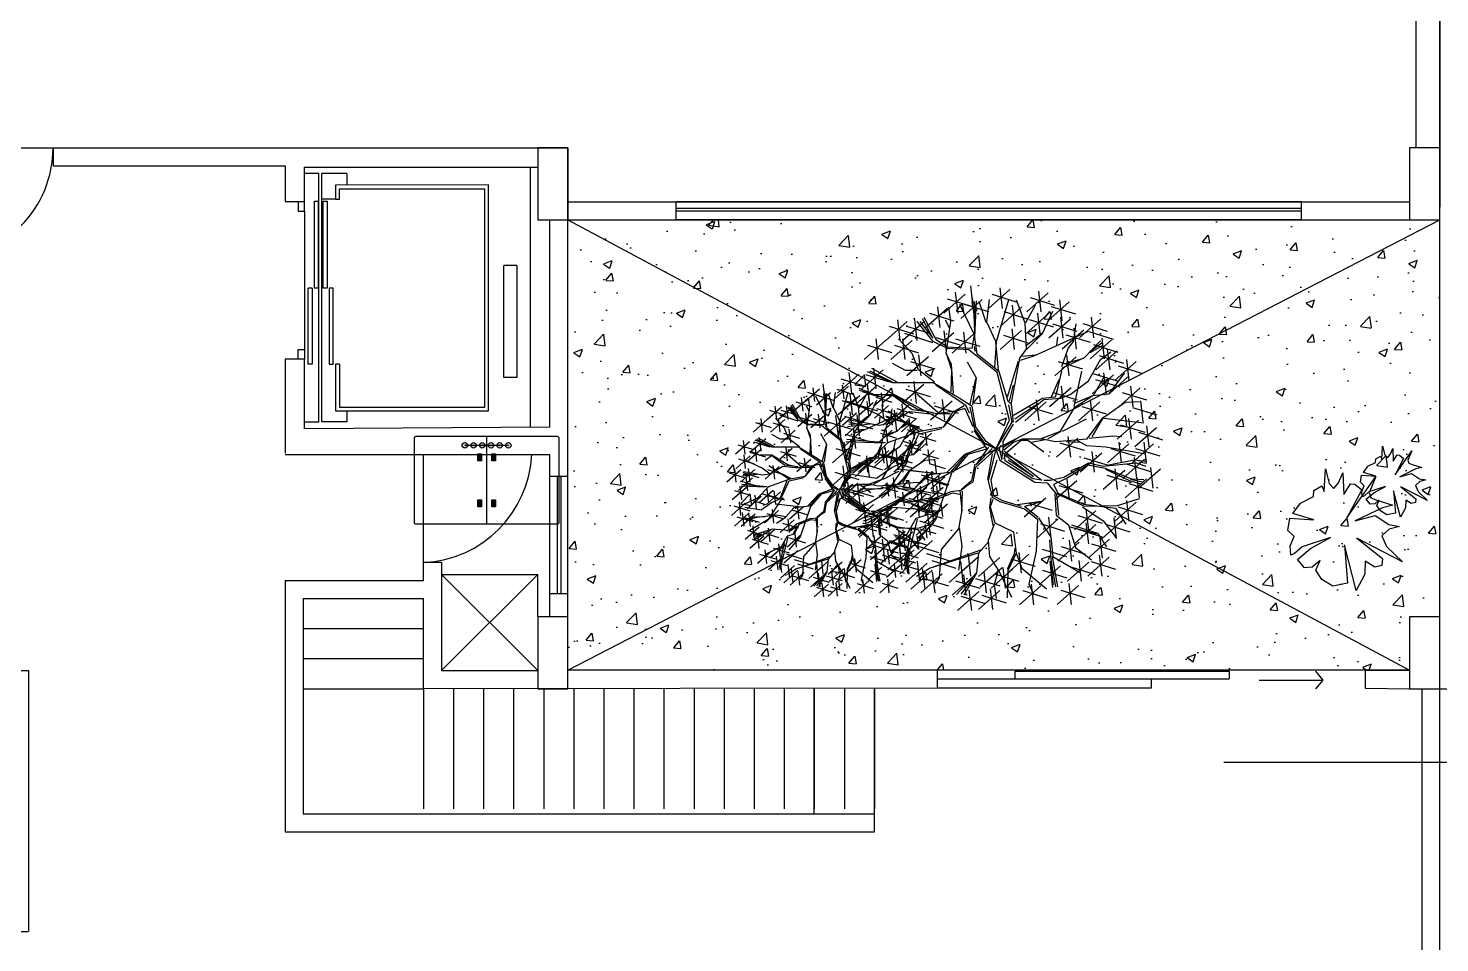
# Model space of a CAD drawing. Header units: metres. Extents: x -525 to 413, y -37 to 272.
# Drawn here: x 45.15 to 56.89, y 57.36 to 64.96 of the extents above; entities that cross this region are included whole.
import ezdxf

# ---------------------------------------------------------------- set-up
doc = ezdxf.new("R2010")
doc.units = ezdxf.units.M
doc.header["$MEASUREMENT"] = 0
doc.linetypes.add('ACAD_ISO02W100', pattern=[15, 12, -3])
doc.linetypes.add('DASHED', pattern=[70, 50, -20])
doc.layers.get('0').update_dxf_attribs({"color": 254})
for name, color, linetype in [('arbolesss', 254, 'Continuous'), ('ascensor', 254, 'Continuous'), ('COLUMNA', 254, 'Continuous'), ('ducto de basura', 254, 'Continuous'), ('escalera', 254, 'DASHED'), ('ICT_EXTERNA', 3, 'Continuous'), ('L.COLUMNA', 254, 'Continuous'), ('NOFIJO', 254, 'Continuous'), ('PUERTAS', 254, 'Continuous')]:
    doc.layers.add(name, color=color, linetype=linetype)
doc.layers.add('ventanas', color=254, linetype='Continuous', lineweight=30)

# ---------------------------------------------------------------- blocks, each defined once
blk = doc.blocks.new('ARPLS027')
at = {"linetype": 'ByBlock'}
for p, q in [((-0.1103, 0.5216), (-0.1814, 0.4583)), ((-0.1431, 0.5275), (-0.1351, 0.4583)), ((-0.0928, 0.5485), (-0.0849, 0.4792)), ((0.0381, 0.5362), (-0.0331, 0.473)), ((-0.0216, 0.5208), (0.059, 0.4959)), ((0.0053, 0.5422), (0.0132, 0.473)), ((0.166, 0.5252), (0.0948, 0.4619)), ((0.1331, 0.5311), (0.1411, 0.4619)), ((-0.1694, 0.473), (-0.2406, 0.4098)), ((-0.2023, 0.479), (-0.1943, 0.4098)), ((-0.17, 0.5061), (-0.0894, 0.4812)), ((-0.1582, 0.4305), (-0.1648, 0.478)), ((-0.0807, 0.3877), (-0.1282, 0.4864)), ((-0.054, 0.5034), (-0.1251, 0.4401)), ((-0.1137, 0.4879), (-0.0331, 0.463)), ((-0.0807, 0.4542), (-0.0873, 0.497)), ((-0.0868, 0.5093), (-0.0788, 0.4401)), ((-0.0807, 0.497), (-0.0767, 0.4564)), ((-0.0785, 0.3767), (-0.0723, 0.4992)), ((-0.0401, 0.4264), (-0.0635, 0.497)), ((-0.0379, 0.4283), (-0.0291, 0.5036)), ((-0.0057, 0.3639), (0.0352, 0.5036)), ((0.0784, 0.4785), (0.0073, 0.4152)), ((0.0456, 0.4844), (0.0535, 0.4152)), ((0.0889, 0.4242), (0.0608, 0.5014)), ((0.0911, 0.4264), (0.1233, 0.4842)), ((0.1062, 0.5097), (0.1869, 0.4848)), ((0.2357, 0.4959), (0.1645, 0.4327)), ((0.176, 0.4805), (0.2566, 0.4556)), ((0.2029, 0.5019), (0.2108, 0.4327)), ((-0.3029, 0.4298), (-0.3741, 0.3666)), ((-0.3358, 0.4358), (-0.3278, 0.3666)), ((-0.2461, 0.4307), (-0.3173, 0.3674)), ((-0.2789, 0.4366), (-0.271, 0.3674)), ((-0.2163, 0.3639), (-0.2697, 0.4305)), ((-0.2613, 0.4305), (-0.2182, 0.3749)), ((-0.2182, 0.3749), (-0.2525, 0.4392)), ((-0.2054, 0.3683), (-0.2463, 0.4436)), ((-0.2292, 0.4576), (-0.1485, 0.4327)), ((-0.1626, 0.4093), (-0.1754, 0.4349)), ((-0.1732, 0.3251), (-0.1582, 0.4305)), ((-0.0785, 0.3939), (-0.0807, 0.4542)), ((-0.0079, 0.3639), (-0.0379, 0.4283)), ((0.0187, 0.463), (0.0993, 0.4381)), ((0.0933, 0.3383), (0.0889, 0.4242)), ((0.1629, 0.4523), (0.0917, 0.3891)), ((0.1031, 0.4369), (0.1838, 0.412)), ((0.13, 0.4583), (0.138, 0.3891)), ((0.1467, 0.3899), (0.1811, 0.4648)), ((0.2397, 0.4381), (0.1685, 0.3749)), ((0.18, 0.4227), (0.2606, 0.3978)), ((0.2069, 0.4441), (0.2148, 0.3749)), ((0.3412, 0.4388), (0.27, 0.3756)), ((0.2815, 0.4234), (0.3621, 0.3985)), ((0.3083, 0.4448), (0.3163, 0.3756)), ((-0.3627, 0.4144), (-0.282, 0.3895)), ((-0.2182, 0.3595), (-0.3106, 0.3899)), ((-0.3058, 0.4152), (-0.2252, 0.3903)), ((-0.1485, 0.3929), (-0.2197, 0.3296)), ((-0.2083, 0.3774), (-0.1276, 0.3525)), ((-0.1814, 0.3988), (-0.1734, 0.3296)), ((-0.0828, 0.3883), (-0.154, 0.3251)), ((-0.1157, 0.3943), (-0.1077, 0.3251)), ((-0.0873, 0.3405), (-0.0785, 0.3939)), ((-0.0701, 0.3211), (-0.0785, 0.3767)), ((0.0772, 0.4), (0.0061, 0.3368)), ((0.0175, 0.3846), (0.0981, 0.3597)), ((0.0444, 0.406), (0.0524, 0.3368)), ((0.0933, 0.3511), (0.1467, 0.3921)), ((0.0952, 0.3383), (0.1467, 0.3899)), ((0.192, 0.3489), (0.2995, 0.3983)), ((0.1942, 0.3511), (0.1983, 0.3789)), ((0.284, 0.4018), (0.2128, 0.3385)), ((0.2243, 0.3863), (0.3049, 0.3615)), ((0.2498, 0.3639), (0.2586, 0.4221)), ((0.2512, 0.4078), (0.2591, 0.3385)), ((0.3009, 0.3965), (0.3815, 0.3716)), ((-0.375, 0.3669), (-0.4462, 0.3037)), ((-0.4347, 0.3515), (-0.3541, 0.3266)), ((-0.4079, 0.3729), (-0.3999, 0.3037)), ((-0.2861, 0.3666), (-0.3573, 0.3034)), ((-0.3458, 0.3512), (-0.2652, 0.3263)), ((-0.2869, 0.3233), (-0.3322, 0.3727)), ((-0.3189, 0.3726), (-0.311, 0.3034)), ((-0.1688, 0.3405), (-0.2163, 0.3639)), ((-0.1688, 0.3445), (-0.2054, 0.3683)), ((-0.1304, 0.3423), (-0.1688, 0.3445)), ((-0.0979, 0.3361), (-0.1688, 0.3405)), ((-0.1426, 0.3729), (-0.0619, 0.348)), ((-0.0873, 0.3405), (-0.1304, 0.3423)), ((-0.0036, 0.2608), (-0.0979, 0.3361)), ((-0.0807, 0.3467), (-0.0785, 0.3317)), ((-0.012, 0.2758), (-0.0057, 0.3617)), ((0.0008, 0.2673), (-0.0079, 0.3639)), ((0.0718, 0.3079), (0.0933, 0.3383)), ((0.1211, 0.3167), (0.192, 0.3489)), ((0.2114, 0.2801), (0.2326, 0.3405)), ((0.2326, 0.3405), (0.2498, 0.3639)), ((0.2864, 0.3101), (0.3401, 0.3661)), ((0.3766, 0.3689), (0.3054, 0.3057)), ((0.3057, 0.3317), (0.3445, 0.3595)), ((0.3057, 0.3273), (0.3489, 0.3511)), ((0.3169, 0.3535), (0.3975, 0.3286)), ((0.3952, 0.3323), (0.3241, 0.2691)), ((0.3401, 0.3039), (0.3745, 0.3295)), ((0.3437, 0.3749), (0.3517, 0.3057)), ((0.3624, 0.3383), (0.3704, 0.2691)), ((-0.3085, 0.2673), (-0.3516, 0.2908)), ((-0.2327, 0.3132), (-0.3038, 0.2499)), ((-0.2924, 0.2977), (-0.2117, 0.2728)), ((-0.2657, 0.2695), (-0.2869, 0.3233)), ((-0.2655, 0.3191), (-0.2575, 0.2499)), ((-0.156, 0.2867), (-0.1732, 0.3251)), ((-0.1732, 0.3251), (-0.156, 0.2695)), ((-0.1494, 0.192), (-0.156, 0.2867)), ((-0.0723, 0.2414), (-0.1023, 0.2951)), ((0.003, 0.263), (-0.0701, 0.3211)), ((0.0308, 0.1792), (0.0674, 0.2995)), ((0.0436, 0.1598), (0.0718, 0.3079)), ((0.074, 0.3017), (0.1211, 0.3167)), ((0.0802, 0.3145), (0.1233, 0.3189)), ((0.2591, 0.3132), (0.1879, 0.2499)), ((0.1994, 0.2977), (0.28, 0.2728)), ((0.2136, 0.2758), (0.2864, 0.3101)), ((0.2176, 0.2889), (0.2842, 0.3079)), ((0.2263, 0.3191), (0.2342, 0.2499)), ((0.2995, 0.233), (0.3401, 0.3039)), ((0.3355, 0.3169), (0.4162, 0.292)), ((0.4587, 0.2977), (0.3875, 0.2345)), ((0.399, 0.2823), (0.4796, 0.2574)), ((0.4259, 0.3037), (0.4338, 0.2345)), ((-0.4639, 0.255), (-0.5351, 0.1917)), ((-0.5237, 0.2395), (-0.443, 0.2146)), ((-0.4968, 0.2609), (-0.4888, 0.1917)), ((-0.3825, 0.2693), (-0.4536, 0.2061)), ((-0.4422, 0.2539), (-0.3616, 0.229)), ((-0.3516, 0.2264), (-0.4353, 0.263)), ((-0.3516, 0.2286), (-0.4265, 0.2652)), ((-0.3366, 0.2286), (-0.4203, 0.2736)), ((-0.4153, 0.2753), (-0.4074, 0.2061)), ((-0.2697, 0.2673), (-0.3085, 0.2673)), ((-0.2119, 0.2286), (-0.2657, 0.2695)), ((-0.156, 0.2695), (-0.1582, 0.1964)), ((-0.0939, 0.1554), (-0.0745, 0.2392)), ((-0.0851, 0.1532), (-0.0723, 0.2414)), ((0.0374, 0.1017), (-0.0036, 0.2608)), ((0.033, 0.1642), (0.003, 0.263)), ((0.1771, 0.1792), (0.2026, 0.2374)), ((0.1983, 0.207), (0.2136, 0.2758)), ((0.2523, 0.147), (0.2781, 0.2653)), ((0.383, 0.2531), (0.3118, 0.1899)), ((0.3146, 0.2577), (0.3952, 0.2328)), ((0.3168, 0.1836), (0.3533, 0.2481)), ((0.3233, 0.2377), (0.4039, 0.2128)), ((0.3501, 0.2591), (0.3581, 0.1899)), ((0.3683, 0.1901), (0.4198, 0.2588)), ((0.3683, 0.1901), (0.4307, 0.2459)), ((-0.494, 0.1887), (-0.486, 0.1195)), ((-0.4036, 0.2177), (-0.4748, 0.1545)), ((-0.4633, 0.2023), (-0.3827, 0.1774)), ((-0.4115, 0.1858), (-0.4631, 0.207)), ((-0.4365, 0.2237), (-0.4285, 0.1545)), ((-0.2163, 0.2264), (-0.3516, 0.2264)), ((-0.2481, 0.221), (-0.3193, 0.1578)), ((-0.3078, 0.2056), (-0.2272, 0.1807)), ((-0.2809, 0.227), (-0.273, 0.1578)), ((-0.201, 0.1276), (-0.2719, 0.1898)), ((-0.1304, 0.1748), (-0.2163, 0.2264)), ((-0.1066, 0.1492), (-0.2075, 0.218)), ((0.0374, 0.1664), (0.0502, 0.218)), ((0.2417, 0.2096), (0.1705, 0.1463)), ((0.182, 0.1941), (0.2626, 0.1692)), ((0.1898, 0.1792), (0.1983, 0.207)), ((0.2088, 0.2156), (0.2168, 0.1463)), ((0.2392, 0.1876), (0.2995, 0.233)), ((0.3147, 0.1836), (0.3683, 0.1901)), ((0.4722, 0.2096), (0.401, 0.1463)), ((0.4124, 0.1941), (0.4931, 0.1692)), ((0.4393, 0.2156), (0.4473, 0.1463)), ((-0.4611, 0.1827), (-0.5323, 0.1195)), ((-0.5208, 0.1673), (-0.4402, 0.1424)), ((-0.4007, 0.1213), (-0.4802, 0.1579)), ((-0.3516, 0.1858), (-0.4115, 0.1858)), ((-0.3534, 0.1836), (-0.3856, 0.16)), ((-0.2697, 0.1382), (-0.3516, 0.1858)), ((-0.2868, 0.1363), (-0.3513, 0.1836)), ((-0.154, 0.1653), (-0.2252, 0.102)), ((-0.2137, 0.1498), (-0.1331, 0.1249)), ((-0.1869, 0.1712), (-0.1789, 0.102)), ((-0.1132, 0.1492), (-0.1432, 0.132)), ((-0.0873, 0.147), (-0.1304, 0.1748)), ((-0.0957, 0.1254), (-0.1066, 0.1492)), ((-0.0785, 0.0717), (-0.0939, 0.1448)), ((-0.0745, 0.0783), (-0.0873, 0.147)), ((0.0436, 0.1554), (0.033, 0.1642)), ((0.0458, 0.0955), (0.0352, 0.1532)), ((0.0502, 0.0955), (0.0436, 0.1554)), ((0.0502, 0.1189), (0.1467, 0.1748)), ((0.0546, 0.1061), (0.1317, 0.1576)), ((0.0568, 0.0955), (0.1511, 0.1704)), ((0.1591, 0.1633), (0.0879, 0.1)), ((0.0993, 0.1478), (0.18, 0.1229)), ((0.1262, 0.1692), (0.1342, 0.1)), ((0.1467, 0.1748), (0.1898, 0.1792)), ((0.1511, 0.1704), (0.207, 0.1748)), ((0.207, 0.1748), (0.2392, 0.1876)), ((0.2072, 0.0654), (0.2545, 0.1449)), ((0.2545, 0.1449), (0.3147, 0.1836)), ((0.2566, 0.16), (0.3168, 0.1857)), ((0.3378, 0.1633), (0.2666, 0.1)), ((0.278, 0.1478), (0.3587, 0.1229)), ((0.3049, 0.1692), (0.3129, 0.1)), ((0.3468, 0.1084), (0.4221, 0.1621)), ((0.4221, 0.1621), (0.4692, 0.1642)), ((0.4462, 0.1444), (0.5268, 0.1195)), ((0.4731, 0.1658), (0.481, 0.0966)), ((-0.5082, 0.1122), (-0.5794, 0.0489)), ((-0.5679, 0.0967), (-0.4873, 0.0718)), ((-0.541, 0.1181), (-0.5331, 0.0489)), ((-0.4382, 0.1135), (-0.5094, 0.0502)), ((-0.4979, 0.098), (-0.4173, 0.0731)), ((-0.3965, 0.0848), (-0.4953, 0.102)), ((-0.4711, 0.1195), (-0.4631, 0.0502)), ((-0.3599, 0.0911), (-0.4007, 0.1213)), ((-0.3133, 0.1289), (-0.3845, 0.0657)), ((-0.373, 0.1135), (-0.2924, 0.0886)), ((-0.2611, 0.0632), (-0.3664, 0.132)), ((-0.2954, 0.1298), (-0.362, 0.0911)), ((-0.3461, 0.1349), (-0.3382, 0.0657)), ((-0.216, 0.1213), (-0.2954, 0.1298)), ((-0.2203, 0.1277), (-0.2868, 0.1363)), ((-0.2054, 0.1232), (-0.2697, 0.1382)), ((-0.1602, 0.1234), (-0.2096, 0.1234)), ((-0.1432, 0.132), (-0.2054, 0.1232)), ((-0.1388, 0.132), (-0.1838, 0.0783)), ((-0.1516, 0.1298), (-0.1838, 0.0783)), ((-0.111, 0.1404), (-0.1388, 0.132)), ((-0.111, 0.1404), (-0.0851, 0.0805)), ((-0.0082, 0.0053), (0.0374, 0.1017)), ((-0.0082, 0.0053), (0.0458, 0.0955)), ((0.2136, 0.0654), (0.2932, 0.1062)), ((0.2953, 0.0396), (0.3468, 0.1084)), ((0.3124, 0.0461), (0.3511, 0.1127)), ((0.3511, 0.1084), (0.4843, 0.0934)), ((0.4662, 0.102), (0.395, 0.0388)), ((0.4333, 0.108), (0.4413, 0.0388)), ((-0.4497, 0.0711), (-0.5208, 0.0079)), ((-0.5094, 0.0557), (-0.4288, 0.0308)), ((-0.4265, 0.089), (-0.5017, 0.0804)), ((-0.4974, 0.089), (-0.4545, 0.0911)), ((-0.4825, 0.0771), (-0.4746, 0.0079)), ((-0.362, 0.0911), (-0.3965, 0.0848)), ((-0.2657, 0.0633), (-0.3688, 0.0267)), ((-0.2761, 0.0568), (-0.3105, -0.0356)), ((-0.2654, 0.0547), (-0.3063, -0.0335)), ((-0.3019, 0.0934), (-0.2525, 0.0676)), ((-0.1838, 0.0783), (-0.2657, 0.0633)), ((-0.2632, 0.0568), (-0.188, 0.074)), ((-0.0377, 0.0074), (-0.0807, 0.0676)), ((-0.0423, 0.0223), (-0.0785, 0.0717)), ((-0.0401, 0.0311), (-0.0745, 0.0783)), ((0.0158, 0.0311), (0.0502, 0.0889)), ((0.1406, 0.0396), (0.2072, 0.0654)), ((0.1642, 0.0396), (0.2094, 0.0654)), ((0.2317, 0.0482), (0.2397, -0.021)), ((0.3017, 0.0417), (0.3813, 0.0504)), ((0.3813, 0.0504), (0.4112, 0.0482)), ((0.4064, 0.0866), (0.4871, 0.0617)), ((0.5255, 0.0771), (0.4544, 0.0138)), ((0.4658, 0.0616), (0.5465, 0.0367)), ((0.4927, 0.083), (0.5007, 0.0138)), ((-0.4805, 0.0233), (-0.5517, -0.0399)), ((-0.5403, 0.0079), (-0.4596, -0.017)), ((-0.5134, 0.0293), (-0.5054, -0.0399)), ((-0.506, 0.031), (-0.3814, 0.0268)), ((-0.3749, 0.0268), (-0.5039, 0.0375)), ((-0.3688, 0.0267), (-0.4225, -0.0293)), ((-0.3441, 0.0079), (-0.4153, -0.0553)), ((-0.377, 0.0139), (-0.369, -0.0553)), ((-0.3407, 0.0059), (-0.3327, -0.0633)), ((-0.0463, 0.0138), (-0.1129, -0.0119)), ((-0.0398, 0.0052), (-0.1108, -0.0141)), ((-0.0082, 0.0053), (-0.0763, -0.0549)), ((-0.0742, -0.0463), (-0.0313, 0.0117)), ((-0.0206, 0.0074), (-0.0742, -0.0463)), ((-0.0057, 0.0051), (-0.0423, 0.0223)), ((-0.0057, 0.0051), (-0.0401, 0.0311)), ((-0.0082, 0.0053), (-0.0334, -0.1001)), ((-0.0082, 0.0053), (0.0052, -0.0315)), ((0.0074, 0.0179), (0.003, 0.0051)), ((0.003, 0.0051), (0.0114, -0.0293)), ((0.0114, -0.0293), (0.0158, 0.0051)), ((0.0158, 0.0051), (0.0158, 0.0311)), ((0.016, 0.0117), (0.059, 0.0396)), ((0.0181, 0.0031), (0.0504, 0.0289)), ((0.0267, -0.0055), (0.0761, 0.0354)), ((0.0504, 0.0289), (0.0805, 0.0396)), ((0.0761, 0.0354), (0.0977, 0.0354)), ((0.0805, 0.0396), (0.1471, 0.0396)), ((0.0977, 0.0354), (0.1513, -0.0034)), ((0.1105, 0.0289), (0.1556, 0.0375)), ((0.1471, 0.0396), (0.19, 0.031)), ((0.19, 0.031), (0.2953, 0.0396)), ((0.2646, 0.0423), (0.1934, -0.021)), ((0.2049, 0.0268), (0.2855, 0.0019)), ((0.2266, 0.031), (0.2716, 0.0289)), ((0.2609, 0.0354), (0.2932, 0.0182)), ((0.2932, 0.0182), (0.3576, 0.0138)), ((0.3576, 0.0138), (0.4908, -0.0098)), ((0.4338, 0.0233), (0.3626, -0.0399)), ((0.3741, 0.0079), (0.4547, -0.017)), ((0.401, 0.0293), (0.4089, -0.0399)), ((0.5164, 0.0233), (0.4453, -0.0399)), ((0.4567, 0.0079), (0.5374, -0.017)), ((0.4836, 0.0293), (0.4916, -0.0399)), ((-0.4225, -0.0293), (-0.5018, -0.068)), ((-0.405, -0.0229), (-0.4762, -0.0862)), ((-0.4647, -0.0384), (-0.3841, -0.0632)), ((-0.4379, -0.0169), (-0.4299, -0.0862)), ((-0.4039, -0.0075), (-0.3232, -0.0324)), ((-0.3078, -0.0001), (-0.379, -0.0633)), ((-0.304, -0.0377), (-0.3707, -0.1388)), ((-0.3675, -0.0155), (-0.2869, -0.0404)), ((-0.3063, -0.0335), (-0.3534, -0.0549)), ((-0.1129, -0.0119), (-0.1709, -0.0721)), ((-0.1108, -0.0141), (-0.1602, -0.0721)), ((-0.1516, -0.0721), (-0.0999, -0.0119)), ((-0.0785, -0.0442), (-0.0892, -0.1001)), ((-0.0206, -0.0098), (-0.0355, -0.0957)), ((-0.0055, -0.0312), (-0.0248, -0.098)), ((0.0052, -0.0315), (0.1211, -0.1046)), ((0.0202, -0.0015), (0.1449, -0.098)), ((0.0224, -0.0337), (0.0202, -0.0121)), ((0.0202, -0.0121), (0.1167, -0.0852)), ((0.1145, -0.0936), (0.0224, -0.0337)), ((0.1167, -0.0852), (0.033, -0.0315)), ((0.2176, -0.0874), (0.2995, -0.0399)), ((0.2286, -0.0896), (0.2973, -0.0465)), ((0.3439, -0.0077), (0.2727, -0.0709)), ((0.2841, -0.0231), (0.3648, -0.048)), ((0.2973, -0.0465), (0.3551, -0.0571)), ((0.2995, -0.0399), (0.3489, -0.0508)), ((0.311, -0.0017), (0.319, -0.0709)), ((0.3489, -0.0508), (0.4582, -0.0399)), ((0.452, -0.0315), (0.3617, -0.0487)), ((0.4848, -0.0283), (0.4136, -0.0915)), ((0.425, -0.0437), (0.5057, -0.0686)), ((0.4519, -0.0223), (0.4599, -0.0915)), ((0.4926, -0.0358), (0.452, -0.0315)), ((0.4582, -0.0399), (0.4907, -0.0508)), ((0.4926, -0.0421), (0.467, -0.038)), ((-0.4845, -0.0553), (-0.5557, -0.1186)), ((-0.5442, -0.0708), (-0.4636, -0.0957)), ((-0.5174, -0.0494), (-0.5094, -0.1186)), ((-0.4051, -0.0915), (-0.4888, -0.0785)), ((-0.3534, -0.0549), (-0.4051, -0.0915)), ((-0.3501, -0.0882), (-0.3422, -0.1574)), ((-0.2031, -0.0764), (-0.3299, -0.0614)), ((-0.2396, -0.0807), (-0.2804, -0.1259)), ((-0.1903, -0.0747), (-0.2615, -0.138)), ((-0.2501, -0.0902), (-0.1694, -0.1151)), ((-0.1602, -0.0721), (-0.2396, -0.0807)), ((-0.2232, -0.0688), (-0.2152, -0.138)), ((-0.1558, -0.0743), (-0.2075, -0.2268)), ((-0.0763, -0.0549), (-0.0849, -0.1043)), ((0.1449, -0.098), (0.1145, -0.0936)), ((0.1727, -0.098), (0.2176, -0.0874)), ((0.1855, -0.1108), (0.2286, -0.0896)), ((0.2278, -0.0937), (0.2357, -0.1629)), ((0.4204, -0.0653), (0.3492, -0.1285)), ((0.3551, -0.0571), (0.4432, -0.0936)), ((0.437, -0.1002), (0.3573, -0.0615)), ((0.3607, -0.0807), (0.4413, -0.1056)), ((0.3875, -0.0593), (0.3955, -0.1285)), ((0.4933, -0.0933), (0.4221, -0.1565)), ((0.4432, -0.0936), (0.4841, -0.0958)), ((0.4604, -0.0873), (0.4684, -0.1565)), ((0.539, -0.0611), (0.4678, -0.1244)), ((0.5062, -0.0551), (0.5141, -0.1244)), ((-0.4691, -0.1099), (-0.5402, -0.1732)), ((-0.5288, -0.1254), (-0.4482, -0.1503)), ((-0.4362, -0.1119), (-0.5074, -0.1752)), ((-0.5019, -0.104), (-0.4939, -0.1732)), ((-0.4959, -0.1274), (-0.4153, -0.1523)), ((-0.4501, -0.1302), (-0.4867, -0.1388)), ((-0.4287, -0.1302), (-0.4823, -0.1451)), ((-0.4691, -0.106), (-0.4611, -0.1752)), ((-0.3707, -0.1388), (-0.463, -0.1946)), ((-0.3856, -0.1259), (-0.4609, -0.128)), ((-0.3277, -0.1173), (-0.4287, -0.1302)), ((-0.3173, -0.0942), (-0.3884, -0.1574)), ((-0.377, -0.1096), (-0.2964, -0.1345)), ((-0.2804, -0.1259), (-0.3277, -0.1173)), ((-0.2783, -0.128), (-0.3277, -0.1602)), ((-0.2707, -0.1361), (-0.2628, -0.2053)), ((-0.1579, -0.1366), (-0.2224, -0.1623)), ((-0.1236, -0.1323), (-0.1579, -0.1366)), ((-0.1279, -0.1323), (-0.1215, -0.1968)), ((-0.0892, -0.1001), (-0.1236, -0.1302)), ((-0.0999, -0.1129), (-0.1236, -0.1323)), ((-0.1215, -0.2054), (-0.1194, -0.1344)), ((-0.0849, -0.1043), (-0.0999, -0.1129)), ((-0.0334, -0.1001), (-0.0206, -0.1537)), ((-0.0248, -0.098), (-0.0162, -0.1495)), ((0.1211, -0.1046), (0.1621, -0.1068)), ((0.1511, -0.098), (0.1727, -0.098)), ((0.1621, -0.1068), (0.1898, -0.1412)), ((0.1833, -0.1108), (0.1983, -0.1412)), ((0.2606, -0.0996), (0.1894, -0.1629)), ((0.2009, -0.1151), (0.2815, -0.14)), ((0.4336, -0.1087), (0.5142, -0.1336)), ((0.4754, -0.1108), (0.437, -0.1002)), ((0.4798, -0.1046), (0.4392, -0.0958)), ((-0.4153, -0.1783), (-0.4865, -0.2416)), ((-0.4482, -0.1723), (-0.4402, -0.2416)), ((-0.3695, -0.1843), (-0.3616, -0.2535)), ((-0.2379, -0.142), (-0.3091, -0.2053)), ((-0.2976, -0.1575), (-0.217, -0.1824)), ((-0.2224, -0.1623), (-0.2632, -0.1946)), ((-0.259, -0.1968), (-0.2224, -0.1709)), ((-0.2224, -0.1709), (-0.2439, -0.214)), ((-0.2138, -0.1646), (-0.2374, -0.214)), ((-0.1537, -0.1409), (-0.2138, -0.1646)), ((-0.1279, -0.1451), (-0.1537, -0.1409)), ((-0.0248, -0.156), (-0.0291, -0.1882)), ((-0.0183, -0.1623), (-0.0269, -0.186)), ((-0.0269, -0.186), (-0.012, -0.2398)), ((-0.0206, -0.1537), (0.0053, -0.1688)), ((-0.0162, -0.1495), (0.0139, -0.1646)), ((0.0053, -0.1688), (0.087, -0.1925)), ((0.0139, -0.1646), (0.0761, -0.1839)), ((0.1427, -0.1688), (0.0633, -0.1796)), ((0.1576, -0.1574), (0.0864, -0.2206)), ((0.087, -0.1839), (0.132, -0.2205)), ((0.0891, -0.1839), (0.1427, -0.1688)), ((0.0978, -0.1728), (0.1785, -0.1977)), ((0.1879, -0.143), (0.1921, -0.214)), ((0.1898, -0.1412), (0.2864, -0.184)), ((0.2008, -0.214), (0.1943, -0.1451)), ((0.1983, -0.1412), (0.2842, -0.1774)), ((0.2802, -0.186), (0.349, -0.2333)), ((0.2842, -0.1774), (0.3895, -0.1906)), ((0.2864, -0.184), (0.396, -0.1818)), ((0.4587, -0.1709), (0.3875, -0.2341)), ((0.396, -0.1818), (0.4692, -0.1584)), ((0.399, -0.1863), (0.4796, -0.2112)), ((0.4259, -0.1649), (0.4338, -0.2341)), ((-0.4751, -0.1938), (-0.3944, -0.2187)), ((-0.3915, -0.2237), (-0.4627, -0.2869)), ((-0.3492, -0.1882), (-0.4459, -0.2182)), ((-0.4028, -0.214), (-0.4459, -0.2226)), ((-0.4394, -0.2312), (-0.4028, -0.214)), ((-0.435, -0.2398), (-0.3557, -0.1925)), ((-0.4244, -0.2177), (-0.4164, -0.2869)), ((-0.3367, -0.1903), (-0.4079, -0.2535)), ((-0.3964, -0.2057), (-0.3158, -0.2306)), ((-0.2632, -0.1946), (-0.3492, -0.1882)), ((-0.2697, -0.2268), (-0.3105, -0.3924)), ((-0.274, -0.2247), (-0.304, -0.2785)), ((-0.2374, -0.214), (-0.274, -0.2247)), ((-0.2023, -0.2172), (-0.2735, -0.2804)), ((-0.2075, -0.2268), (-0.2654, -0.2934)), ((-0.262, -0.2326), (-0.1814, -0.2575)), ((-0.2351, -0.2112), (-0.2272, -0.2804)), ((-0.1215, -0.1968), (-0.1322, -0.2591)), ((-0.0291, -0.1882), (-0.0183, -0.2483)), ((0.087, -0.1925), (0.1299, -0.2268)), ((0.1299, -0.2268), (0.1255, -0.3342)), ((0.1994, -0.2266), (0.1282, -0.2899)), ((0.1341, -0.2226), (0.1749, -0.2871)), ((0.1665, -0.2206), (0.1745, -0.2899)), ((0.1921, -0.214), (0.2329, -0.2462)), ((0.3243, -0.1997), (0.2531, -0.263)), ((0.2646, -0.2152), (0.3452, -0.2401)), ((0.2915, -0.1938), (0.2994, -0.263)), ((0.4164, -0.2286), (0.3452, -0.2919)), ((0.349, -0.2333), (0.392, -0.2892)), ((0.3836, -0.2226), (0.3915, -0.2919)), ((0.3895, -0.1906), (0.4238, -0.2443)), ((-0.4512, -0.2391), (-0.3706, -0.264)), ((-0.304, -0.2785), (-0.3856, -0.3171)), ((-0.2844, -0.2689), (-0.3556, -0.3322)), ((-0.3173, -0.263), (-0.3093, -0.3322)), ((-0.2891, -0.2569), (-0.3148, -0.3837)), ((-0.1322, -0.2591), (-0.1902, -0.3279)), ((-0.1301, -0.2548), (-0.1215, -0.3171)), ((-0.0141, -0.244), (-0.0334, -0.2978)), ((-0.012, -0.2398), (0.0504, -0.2699)), ((0.0504, -0.2699), (0.059, -0.3407)), ((0.1397, -0.2421), (0.2203, -0.267)), ((0.2329, -0.2462), (0.2566, -0.3214)), ((0.2394, -0.2526), (0.3254, -0.2762)), ((0.2438, -0.2462), (0.3296, -0.2741)), ((0.3243, -0.2455), (0.2531, -0.3088)), ((0.2646, -0.261), (0.3452, -0.2859)), ((0.2915, -0.2396), (0.2994, -0.3088)), ((0.3296, -0.2741), (0.3597, -0.3193)), ((0.3567, -0.2441), (0.4373, -0.2689)), ((-0.3536, -0.2993), (-0.4248, -0.3626)), ((-0.4133, -0.3148), (-0.3327, -0.3397)), ((-0.3865, -0.2933), (-0.3785, -0.3626)), ((-0.3441, -0.2844), (-0.2635, -0.3093)), ((-0.3292, -0.3262), (-0.3213, -0.3954)), ((-0.2192, -0.2978), (-0.2904, -0.3611)), ((-0.2789, -0.3133), (-0.1983, -0.3382)), ((-0.216, -0.3859), (-0.0549, -0.3279)), ((-0.1902, -0.3279), (-0.1966, -0.4224)), ((-0.1215, -0.3171), (-0.1322, -0.3966)), ((-0.0313, -0.302), (-0.0656, -0.3407)), ((-0.0334, -0.2978), (-0.0291, -0.3515)), ((0.0547, -0.3235), (0.0525, -0.3428)), ((0.1456, -0.3267), (0.2263, -0.3516)), ((0.1707, -0.2957), (0.1749, -0.3623)), ((0.1749, -0.2871), (0.1814, -0.3515)), ((0.2686, -0.3033), (0.1974, -0.3665)), ((0.2088, -0.3187), (0.2895, -0.3436)), ((0.2357, -0.2973), (0.2437, -0.3665)), ((0.2566, -0.3214), (0.3103, -0.3623)), ((0.3701, -0.2938), (0.2989, -0.3571)), ((0.3104, -0.3093), (0.391, -0.3342)), ((0.3373, -0.2879), (0.3452, -0.3571)), ((-0.2964, -0.3322), (-0.3675, -0.3954)), ((-0.3561, -0.3476), (-0.2755, -0.3725)), ((-0.3101, -0.339), (-0.3021, -0.4082)), ((-0.2369, -0.3734), (-0.3081, -0.4366)), ((-0.2698, -0.3674), (-0.2618, -0.4366)), ((-0.2386, -0.3416), (-0.158, -0.3665)), ((-0.0677, -0.3407), (-0.2267, -0.3901)), ((-0.2217, -0.3651), (-0.1411, -0.3899)), ((-0.0928, -0.3745), (-0.164, -0.4378)), ((-0.0674, -0.3531), (-0.1386, -0.4163)), ((-0.1256, -0.3685), (-0.1177, -0.4378)), ((-0.1003, -0.3471), (-0.0923, -0.4163)), ((-0.0656, -0.3407), (-0.0721, -0.4052)), ((0.0053, -0.3551), (-0.0659, -0.4183)), ((-0.0291, -0.3515), (-0.0011, -0.3966)), ((0.0525, -0.3428), (0.0289, -0.3945)), ((0.1013, -0.3436), (0.0302, -0.4069)), ((0.059, -0.3407), (0.0311, -0.3987)), ((0.0416, -0.3591), (0.1222, -0.384)), ((0.059, -0.3407), (0.0784, -0.3901)), ((0.0685, -0.3377), (0.0764, -0.4069)), ((0.1255, -0.3342), (0.1019, -0.4439)), ((0.1814, -0.4546), (0.1728, -0.3665)), ((0.1749, -0.3623), (0.19, -0.4525)), ((0.1793, -0.3515), (0.1965, -0.4525)), ((0.1814, -0.3515), (0.2695, -0.4031)), ((0.3009, -0.3705), (0.2298, -0.4338)), ((0.2681, -0.3646), (0.276, -0.4338)), ((0.3686, -0.3531), (0.2974, -0.4163)), ((0.3089, -0.3685), (0.3895, -0.3934)), ((0.3358, -0.3471), (0.3437, -0.4163)), ((-0.22, -0.3968), (-0.2912, -0.46)), ((-0.2267, -0.3901), (-0.2718, -0.4181)), ((-0.1869, -0.4089), (-0.258, -0.4721)), ((-0.2529, -0.3908), (-0.2449, -0.46)), ((-0.2197, -0.4029), (-0.2117, -0.4721)), ((-0.1966, -0.4224), (-0.2117, -0.4439)), ((-0.0828, -0.4168), (-0.154, -0.4801)), ((-0.0721, -0.4052), (-0.1386, -0.4783)), ((-0.1236, -0.4762), (-0.0828, -0.4224)), ((-0.1157, -0.4109), (-0.1077, -0.4801)), ((-0.0721, -0.4073), (-0.115, -0.4804)), ((0.0112, -0.3899), (-0.0599, -0.4532)), ((-0.0485, -0.4029), (-0.0405, -0.4721)), ((0.0476, -0.3934), (-0.0236, -0.4567)), ((-0.0011, -0.3966), (-0.0141, -0.446)), ((-0.0122, -0.4089), (0.0685, -0.4338)), ((0.001, -0.3966), (0.0439, -0.4869)), ((0.0147, -0.3875), (0.0227, -0.4567)), ((0.0311, -0.3987), (0.0289, -0.489)), ((0.0784, -0.3901), (0.16, -0.459)), ((0.2069, -0.382), (0.1357, -0.4452)), ((0.1471, -0.3974), (0.2278, -0.4223)), ((0.174, -0.376), (0.182, -0.4452)), ((0.2412, -0.386), (0.3218, -0.4109)), ((-0.2466, -0.4243), (-0.166, -0.4492)), ((-0.1426, -0.4323), (-0.0619, -0.4572)), ((-0.0648, -0.4678), (-0.136, -0.5311)), ((-0.0977, -0.4618), (-0.0897, -0.5311)), ((-0.0754, -0.4243), (0.0053, -0.4492)), ((0.0053, -0.4646), (-0.0659, -0.5279)), ((-0.0276, -0.4587), (-0.0196, -0.5279)), ((-0.0141, -0.446), (-0.0076, -0.4912)), ((0.1416, -0.4492), (0.0705, -0.5124)), ((0.0819, -0.4646), (0.1626, -0.4895)), ((0.1019, -0.4439), (0.117, -0.4762)), ((0.1088, -0.4432), (0.1168, -0.5124)), ((0.2671, -0.4477), (0.1959, -0.5109)), ((0.2074, -0.4631), (0.288, -0.488)), ((0.2342, -0.4417), (0.2422, -0.5109)), ((-0.1246, -0.4832), (-0.0439, -0.5081)), ((-0.0545, -0.4801), (0.0262, -0.505))]:
    blk.add_line(p, q, dxfattribs=at)
blk = doc.blocks.new('Arpln018')
at = {"linetype": 'Continuous'}
for p, q in [((-0.134, 0.32), (-0.124, 0.508)), ((-0.124, 0.508), (-0.091, 0.387)), ((-0.015, 0.392), (0.022, 0.476)), ((0.022, 0.476), (0.03, 0.294)), ((-0.219, 0.328), (-0.153, 0.368)), ((-0.153, 0.368), (-0.134, 0.32)), ((-0.091, 0.387), (-0.054, 0.345)), ((-0.054, 0.345), (-0.015, 0.392)), ((0.03, 0.294), (0.085, 0.384)), ((0.056, 0.102), (0.295, 0.445)), ((0.085, 0.384), (0.12, 0.38)), ((0.12, 0.38), (0.178, 0.335)), ((0.295, 0.445), (0.239, 0.31)), ((-0.332, 0.224), (-0.223, 0.278)), ((-0.223, 0.278), (-0.219, 0.328)), ((0.178, 0.335), (0.056, 0.102)), ((0.239, 0.31), (0.253, 0.266)), ((0.253, 0.266), (0.297, 0.251)), ((0.297, 0.251), (0.437, 0.207)), ((-0.393, 0.137), (-0.332, 0.224)), ((-0.22, 0.084), (-0.393, 0.137)), ((0.352, 0.185), (0.123, 0.075)), ((0.123, 0.075), (0.289, 0.121)), ((0.289, 0.121), (0.405, 0.046)), ((0.437, 0.207), (0.352, 0.185)), ((-0.437, -0.003), (-0.42, 0.099)), ((-0.42, 0.099), (-0.22, 0.084)), ((0.407, 0.007), (0.347, -0.05)), ((0.405, 0.046), (0.493, 0.029)), ((0.493, 0.029), (0.407, 0.007)), ((-0.382, -0.054), (-0.437, -0.003)), ((-0.416, -0.133), (-0.382, -0.054)), ((-0.082, -0.063), (-0.316, -0.141)), ((-0.248, -0.154), (-0.082, -0.063)), ((0.138, -0.067), (0.352, -0.238)), ((0.517, -0.265), (0.138, -0.067)), ((0.347, -0.05), (0.384, -0.136)), ((-0.411, -0.209), (-0.416, -0.133)), ((-0.381, -0.195), (-0.411, -0.209)), ((-0.316, -0.141), (-0.381, -0.195)), ((-0.356, -0.246), (-0.248, -0.154)), ((0.034, -0.124), (0.061, -0.442)), ((0.133, -0.502), (0.034, -0.124)), ((0.384, -0.136), (0.517, -0.265)), ((-0.296, -0.314), (-0.356, -0.246)), ((-0.234, -0.31), (-0.296, -0.314)), ((-0.168, -0.255), (-0.234, -0.31)), ((-0.202, -0.334), (-0.168, -0.255)), ((-0.153, -0.411), (-0.202, -0.334)), ((0.208, -0.259), (0.203, -0.368)), ((0.287, -0.308), (0.208, -0.259)), ((0.346, -0.294), (0.287, -0.308)), ((0.352, -0.238), (0.346, -0.294)), ((-0.063, -0.466), (-0.153, -0.411)), ((0.061, -0.442), (-0.063, -0.466)), ((0.203, -0.368), (0.133, -0.502))]:
    blk.add_line(p, q, dxfattribs=at)
blk = doc.blocks.new('Registro secundario')
for p, q in [((3.2, 4), (3.2, 0)), ((2.8, 3.16), (2.96, 3.16)), ((2.8, 3.12), (2.96, 3.12)), ((2.8, 2.96), (2.96, 2.96)), ((2.8, 2.92), (2.96, 2.92)), ((3.44, 3.16), (3.6, 3.16)), ((3.44, 3.12), (3.6, 3.12)), ((3.44, 2.96), (3.6, 2.96)), ((3.44, 2.92), (3.6, 2.92)), ((2.8, 1.08), (2.96, 1.08)), ((2.8, 1.04), (2.96, 1.04)), ((2.8, 0.88), (2.96, 0.88)), ((2.8, 0.84), (2.96, 0.84)), ((3.44, 1.08), (3.6, 1.08)), ((3.44, 1.04), (3.6, 1.04)), ((3.44, 0.88), (3.6, 0.88)), ((3.44, 0.84), (3.6, 0.84))]:
    blk.add_line(p, q)
blk.add_lwpolyline([(0, 4), (6.4, 4, -0.414214), (6.48, 3.92), (6.48, 0.08, -0.414214), (6.4, 0), (0, 0, -0.414214), (-0.08, 0.08), (-0.08, 3.92, -0.414214)], format="xyb", close=True)
for points in [[(2.8, 3.2), (2.96, 3.2), (2.96, 2.88), (2.8, 2.88)], [(3.44, 3.2), (3.6, 3.2), (3.6, 2.88), (3.44, 2.88)], [(2.8, 1.12), (2.96, 1.12), (2.96, 0.8), (2.8, 0.8)], [(3.44, 1.12), (3.6, 1.12), (3.6, 0.8), (3.44, 0.8)]]:
    blk.add_lwpolyline(points, close=True)
for centre, radius in [((2.88, 3.04), 0.0566), ((2.88, 3.04), 0.0324), ((3.52, 3.04), 0.0566), ((3.52, 3.04), 0.0324), ((2.88, 0.96), 0.0566), ((2.88, 0.96), 0.0324), ((3.52, 0.96), 0.0566), ((3.52, 0.96), 0.0324)]:
    blk.add_circle(centre, radius)

msp = doc.modelspace()

# ---------------------------------------------------------------- hatches: boundary and pattern name
at = {"layer": 'arbolesss', "ltscale": 0.02}
h = msp.add_hatch(dxfattribs=at)
h.set_pattern_fill('AR-CONC', color=254, scale=0.004)
h.set_pattern_definition([(50, (-1586.3608, -2594.7803), (0.72873868, -0.06375634), [0.0762, -0.8382]), (355, (-1586.3608, -2594.7803), (-0.14097369, 0.76422738), [0.06096, -0.67056234]), (100.451445, (-1586.3001, -2594.7856), (0.58776499, 0.700471), [0.06476004, -0.71236098]), (46.1842, (-1586.3608, -2594.5771), (1.08431616, -0.1681693), [0.1143, -1.2573]), (96.635558, (-1586.2705, -2594.5911), (0.94961654, 0.9897045), [0.0971401, -1.06854243]), (351.18415, (-1586.3608, -2594.5771), (0.94961654, 0.9897045), [0.09143987, -1.00583893]), (21, (-1586.2592, -2594.6279), (0.60645757, -0.40906079), [0.0762, -0.8382]), (326, (-1586.2592, -2594.6279), (0.24720811, 0.73675186), [0.06096, -0.67056]), (71.451445, (-1586.2087, -2594.662), (0.85366568, 0.32769108), [0.06476004, -0.71235975]), (37.5, (-1586.36083, -2594.7803), (0.012354413, 0.338220155), [0, -0.662432, 0, -0.68072, 0, -0.6731]), (7.5, (-1586.36083, -2594.7803), (0.26727865, 0.4007223), [0, -0.388112, 0, -0.647192, 0, -0.25654]), (327.5, (-1586.5874, -2594.7803), (0.54236238, -0.022914976), [0, -0.254, 0, -0.79248, 0, -1.05156]), (317.5, (-1586.689, -2594.7803), (0.592516726, 0.101705964), [0, -0.3302, 0, -0.526288, 0, -0.74676])])
h.paths.add_polyline_path([(49.635, 63.369), (53.196, 61.464), (56.885, 63.369), (56.635, 63.369)])
h.paths.add_polyline_path([(53.196, 61.464), (56.635, 59.624), (56.635, 60.069), (56.885, 60.069), (56.885, 63.369)])
h.paths.add_polyline_path([(53.196, 61.464), (49.635, 63.369), (49.635, 59.625)])
h.paths.add_polyline_path([(53.196, 61.464), (49.635, 59.625), (56.635, 59.624)])
at = {"layer": 'ICT_EXTERNA', "ltscale": 0.015}
h = msp.add_hatch(color=256, dxfattribs=at)
h.dxf.hatch_style = 1
h.paths.add_polyline_path([(48.802, 61.494, 1), (48.756, 61.494, 1)])
h.paths.add_polyline_path([(48.875, 61.494, 1), (48.829, 61.494, 1)])
h.paths.add_polyline_path([(48.901, 61.494, 1), (48.947, 61.494, 1)])
h.paths.add_polyline_path([(49.019, 61.494, 1), (48.974, 61.494, 1)])
h.paths.add_polyline_path([(49.046, 61.494, 1), (49.092, 61.494, 1)])
h.paths.add_polyline_path([(49.119, 61.494, 1), (49.164, 61.494, 1)])

# ---------------------------------------------------------------- linework, layer by layer
at = {"ltscale": 0.02}
for p, q in [((56.885, 76.179), (56.885, 63.474)), ((56.685, 69.969), (56.685, 63.969)), ((45.356, 63.969), (45.356, 63.819)), ((47.285, 63.819), (47.285, 63.522)), ((47.447, 63.522), (47.447, 63.807)), ((47.447, 63.807), (49.385, 63.807)), ((47.285, 63.522), (47.447, 63.522)), ((49.485, 61.644), (49.485, 63.369)), ((49.485, 61.644), (49.485, 63.369)), ((49.635, 59.625), (49.635, 63.369)), ((49.635, 59.625), (56.885, 63.369)), ((49.635, 63.369), (56.635, 59.624)), ((47.447, 62.211), (47.285, 62.211)), ((47.447, 61.631), (47.447, 62.211)), ((49.485, 61.644), (47.447, 61.631)), ((47.285, 61.419), (49.285, 61.419)), ((48.435, 61.419), (49.485, 61.419)), ((48.435, 60.37), (48.435, 61.419)), ((49.485, 60.069), (49.485, 61.419)), ((49.485, 61.237), (49.635, 61.237)), ((48.585, 60.52), (48.435, 60.52)), ((48.585, 60.52), (48.585, 59.621)), ((47.285, 60.37), (48.435, 60.37)), ((47.435, 60.22), (48.435, 60.22)), ((48.435, 59.47), (48.435, 60.22)), ((49.485, 60.262), (49.635, 60.262)), ((42.385, 59.625), (45.151, 59.621)), ((45.151, 59.621), (45.151, 57.451)), ((56.635, 59.624), (49.635, 59.625)), ((52.706, 59.625), (52.706, 59.474)), ((56.265, 59.625), (56.265, 59.474)), ((56.265, 59.624), (56.635, 59.624)), ((55.134, 59.616), (55.134, 59.551)), ((55.384, 59.541), (55.913, 59.541)), ((52.706, 59.474), (48.435, 59.47)), ((49.485, 59.469), (49.485, 59.47)), ((56.265, 59.474), (56.635, 59.469)), ((56.735, 59.469), (56.735, 55.569)), ((52.185, 58.279), (52.185, 58.429))]:
    msp.add_line(p, q, dxfattribs=at)
for p, q in [((38.388, 63.969), (45.356, 63.969)), ((45.356, 63.969), (49.635, 63.969)), ((45.356, 63.819), (47.285, 63.819)), ((49.635, 63.519), (56.635, 63.519)), ((52.185, 63.519), (55.735, 63.519)), ((49.485, 63.369), (56.885, 63.369)), ((47.285, 62.211), (47.285, 61.429)), ((47.285, 61.419), (48.435, 61.419)), ((48.585, 59.621), (49.385, 59.621)), ((55.851, 59.615), (55.913, 59.541)), ((55.913, 59.541), (55.851, 59.47))]:
    msp.add_line(p, q)
at = {"ltscale": 0.015}
for p, q in [((50.535, 63.369), (50.535, 63.519)), ((55.735, 63.369), (55.735, 63.519))]:
    msp.add_line(p, q, dxfattribs=at)
at = {"linetype": 'Continuous', "ltscale": 0.02}
for p, q in [((47.285, 60.37), (47.285, 58.279)), ((47.435, 60.22), (47.435, 58.429)), ((47.435, 58.429), (52.185, 58.429)), ((47.285, 58.279), (52.185, 58.279))]:
    msp.add_line(p, q, dxfattribs=at)
msp.add_lwpolyline([(34.885, 39.169), (56.885, 39.169), (56.885, 79.169), (34.885, 79.169)], close=True)
at = {"layer": 'ascensor', "ltscale": 0.02}
for p, q in [((47.566, 63.753), (47.447, 63.753)), ((47.566, 61.687), (47.566, 63.753)), ((47.566, 63.753), (47.566, 63.753)), ((47.589, 61.689), (47.589, 63.753)), ((47.799, 63.753), (47.589, 63.753)), ((47.799, 63.753), (47.799, 63.658)), ((49.323, 63.807), (49.323, 61.643)), ((48.975, 63.661), (47.704, 63.658)), ((47.704, 63.658), (47.704, 63.54)), ((47.737, 63.54), (47.737, 63.626)), ((47.737, 63.626), (48.945, 63.626)), ((48.945, 61.81), (48.945, 63.626)), ((48.975, 61.78), (48.975, 63.661)), ((47.393, 63.522), (47.393, 63.441)), ((47.447, 63.441), (47.447, 63.522)), ((47.528, 62.801), (47.528, 63.525)), ((47.528, 63.525), (47.56, 63.525)), ((47.56, 63.525), (47.56, 62.801)), ((47.704, 63.54), (47.589, 63.54)), ((47.601, 62.801), (47.601, 63.525)), ((47.601, 63.525), (47.634, 63.525)), ((47.634, 63.525), (47.634, 62.801)), ((47.704, 63.54), (47.737, 63.54)), ((47.393, 63.441), (47.447, 63.441)), ((47.447, 63.441), (47.447, 62.211)), ((49.104, 62.057), (49.104, 62.99)), ((49.212, 62.99), (49.104, 62.99)), ((49.212, 62.99), (49.212, 62.057)), ((47.477, 62.169), (47.477, 62.801)), ((47.509, 62.801), (47.477, 62.801)), ((47.509, 62.801), (47.509, 62.169)), ((47.56, 62.801), (47.528, 62.801)), ((47.634, 62.801), (47.601, 62.801)), ((47.652, 62.801), (47.652, 62.169)), ((47.685, 62.801), (47.652, 62.801)), ((47.685, 62.169), (47.685, 62.801)), ((47.393, 62.211), (47.393, 62.292)), ((47.393, 62.292), (47.447, 62.292)), ((47.447, 62.292), (47.447, 62.211)), ((47.509, 62.169), (47.477, 62.169)), ((47.652, 62.169), (47.685, 62.169)), ((47.737, 62.169), (47.704, 62.169)), ((47.704, 62.169), (47.704, 61.78)), ((47.737, 62.169), (47.737, 61.81)), ((49.212, 62.057), (49.104, 62.057)), ((47.704, 61.78), (48.975, 61.78)), ((47.737, 61.81), (48.945, 61.81)), ((47.799, 61.78), (47.799, 61.689)), ((47.566, 61.687), (47.447, 61.687)), ((47.799, 61.689), (47.589, 61.689))]:
    msp.add_line(p, q, dxfattribs=at)
at = {"layer": 'COLUMNA', "ltscale": 0.2}
msp.add_line((55.091, 58.859), (59.445, 58.859), dxfattribs=at)
at = {"layer": 'ducto de basura', "ltscale": 0.02}
for p, q in [((48.585, 60.421), (49.385, 59.621)), ((48.585, 59.621), (49.385, 60.421)), ((48.585, 60.421), (49.385, 60.421)), ((49.385, 60.069), (49.385, 60.421))]:
    msp.add_line(p, q, dxfattribs=at)
at = {"layer": 'escalera', "linetype": 'Continuous'}
msp.add_line((47.435, 60.22), (48.435, 60.22), dxfattribs=at)
at = {"layer": 'escalera', "linetype": 'Continuous', "ltscale": 0.02}
for p, q in [((47.435, 59.97), (48.435, 59.97)), ((47.435, 59.72), (48.435, 59.72)), ((47.435, 59.47), (48.435, 59.47)), ((51.685, 58.429), (51.685, 59.47)), ((52.185, 58.429), (52.185, 59.47))]:
    msp.add_line(p, q, dxfattribs=at)
at = {"layer": 'escalera', "ltscale": 0.02}
for p, q in [((48.435, 59.47), (48.435, 58.429)), ((48.685, 59.47), (48.685, 58.429)), ((48.935, 59.47), (48.935, 58.429)), ((49.185, 59.47), (49.185, 58.429)), ((49.435, 59.47), (49.435, 58.429)), ((49.685, 59.47), (49.685, 58.429)), ((49.935, 59.47), (49.935, 58.429)), ((50.185, 59.47), (50.185, 58.429)), ((50.435, 59.47), (50.435, 58.429)), ((50.685, 59.47), (50.685, 58.429)), ((50.935, 59.47), (50.935, 58.429)), ((51.185, 59.47), (51.185, 58.429)), ((51.435, 59.47), (51.435, 58.429)), ((51.685, 59.47), (51.685, 58.429)), ((51.935, 59.47), (51.935, 58.429)), ((52.185, 59.47), (52.185, 58.429))]:
    msp.add_line(p, q, dxfattribs=at)
at = {"layer": 'ICT_EXTERNA', "ltscale": 0.015}
msp.add_line((48.779, 61.494), (49.141, 61.494), dxfattribs=at)
msp.add_lwpolyline([(48.435, 61.419), (48.435, 61.419), (48.435, 61.419), (48.435, 61.419)], close=True, dxfattribs=at)
for centre in [(48.779, 61.494), (48.852, 61.494), (48.924, 61.494), (48.997, 61.494), (49.069, 61.494), (49.141, 61.494)]:
    msp.add_circle(centre, 0.0229, dxfattribs=at)
at = {"layer": 'L.COLUMNA', "linetype": 'ACAD_ISO02W100', "ltscale": 0.09}
msp.add_line((56.885, 59.469), (62.796, 59.469), dxfattribs=at)
at = {"layer": 'NOFIJO'}
msp.add_line((49.635, 63.969), (49.635, 63.369), dxfattribs=at)
at = {"layer": 'NOFIJO', "ltscale": 0.02}
for points in [[(49.385, 63.369), (49.635, 63.369), (49.635, 63.969), (49.385, 63.969)], [(49.385, 63.369), (49.635, 63.369), (49.635, 63.969), (49.385, 63.969)], [(56.635, 63.369), (56.885, 63.369), (56.885, 63.969), (56.635, 63.969)], [(49.385, 59.469), (49.635, 59.469), (49.635, 60.069), (49.385, 60.069)], [(56.635, 59.469), (56.885, 59.469), (56.885, 60.069), (56.635, 60.069)]]:
    msp.add_lwpolyline(points, close=True, dxfattribs=at)
msp.add_lwpolyline([(49.385, 59.47), (49.385, 59.469), (49.635, 59.469), (49.635, 60.069), (49.385, 60.069), (49.385, 59.621)], dxfattribs=at)
at = {"layer": 'PUERTAS'}
msp.add_line((44.274, 57.451), (45.149, 57.451), dxfattribs=at)
msp.add_arc((44.435, 63.969), 0.921, 269.943, 0, dxfattribs=at)
at = {"layer": 'PUERTAS', "ltscale": 0.02}
msp.add_arc((48.396, 61.46), 0.94, 272.4097, 357.5411, dxfattribs=at)
at = {"layer": 'ventanas', "ltscale": 0.2}
for p, q in [((55.735, 63.518), (50.535, 63.519)), ((55.735, 63.462), (50.535, 63.462)), ((55.735, 63.442), (50.535, 63.442)), ((55.735, 63.369), (50.535, 63.369))]:
    msp.add_line(p, q, dxfattribs=at)
at = {"layer": 'ventanas'}
for p, q in [((49.485, 60.262), (49.485, 61.237)), ((49.549, 60.262), (49.549, 61.237)), ((49.579, 60.262), (49.579, 61.237)), ((49.635, 60.262), (49.635, 61.237))]:
    msp.add_line(p, q, dxfattribs=at)
at = {"layer": 'ventanas', "ltscale": 0.02}
for p, q in [((52.706, 59.551), (54.485, 59.551)), ((53.354, 59.616), (55.134, 59.616)), ((53.354, 59.551), (53.354, 59.616)), ((53.354, 59.551), (55.134, 59.551)), ((54.485, 59.551), (54.485, 59.476)), ((54.485, 59.476), (52.706, 59.474))]:
    msp.add_line(p, q, dxfattribs=at)

# ---------------------------------------------------------------- block references
at = {"layer": 'arbolesss'}
for name, p, xscale, yscale, zscale in [('ARPLS027', (53.215, 61.448), 2.5, 2.5, 2.5), ('ARPLS027', (51.908, 61.106), 1.640246819430558, 1.640246819430558, 1.640246819430558), ('Arpln018', (56.481, 61.189), 0.5846217214329712, 0.5846217214329712, 0.5846217214329712)]:
    msp.add_blockref(name, p, dxfattribs=dict(at, xscale=xscale, yscale=yscale, zscale=zscale))
msp.add_blockref('Arpln018', (56.058, 60.79), dxfattribs=at)
at = {"layer": 'ICT_EXTERNA', "xscale": 0.1829845896884216, "yscale": 0.1829845896884216, "zscale": 0.1829845896884216}
msp.add_blockref('Registro secundario', (48.375, 60.837), dxfattribs=at)

doc.saveas('drawing.dxf')
